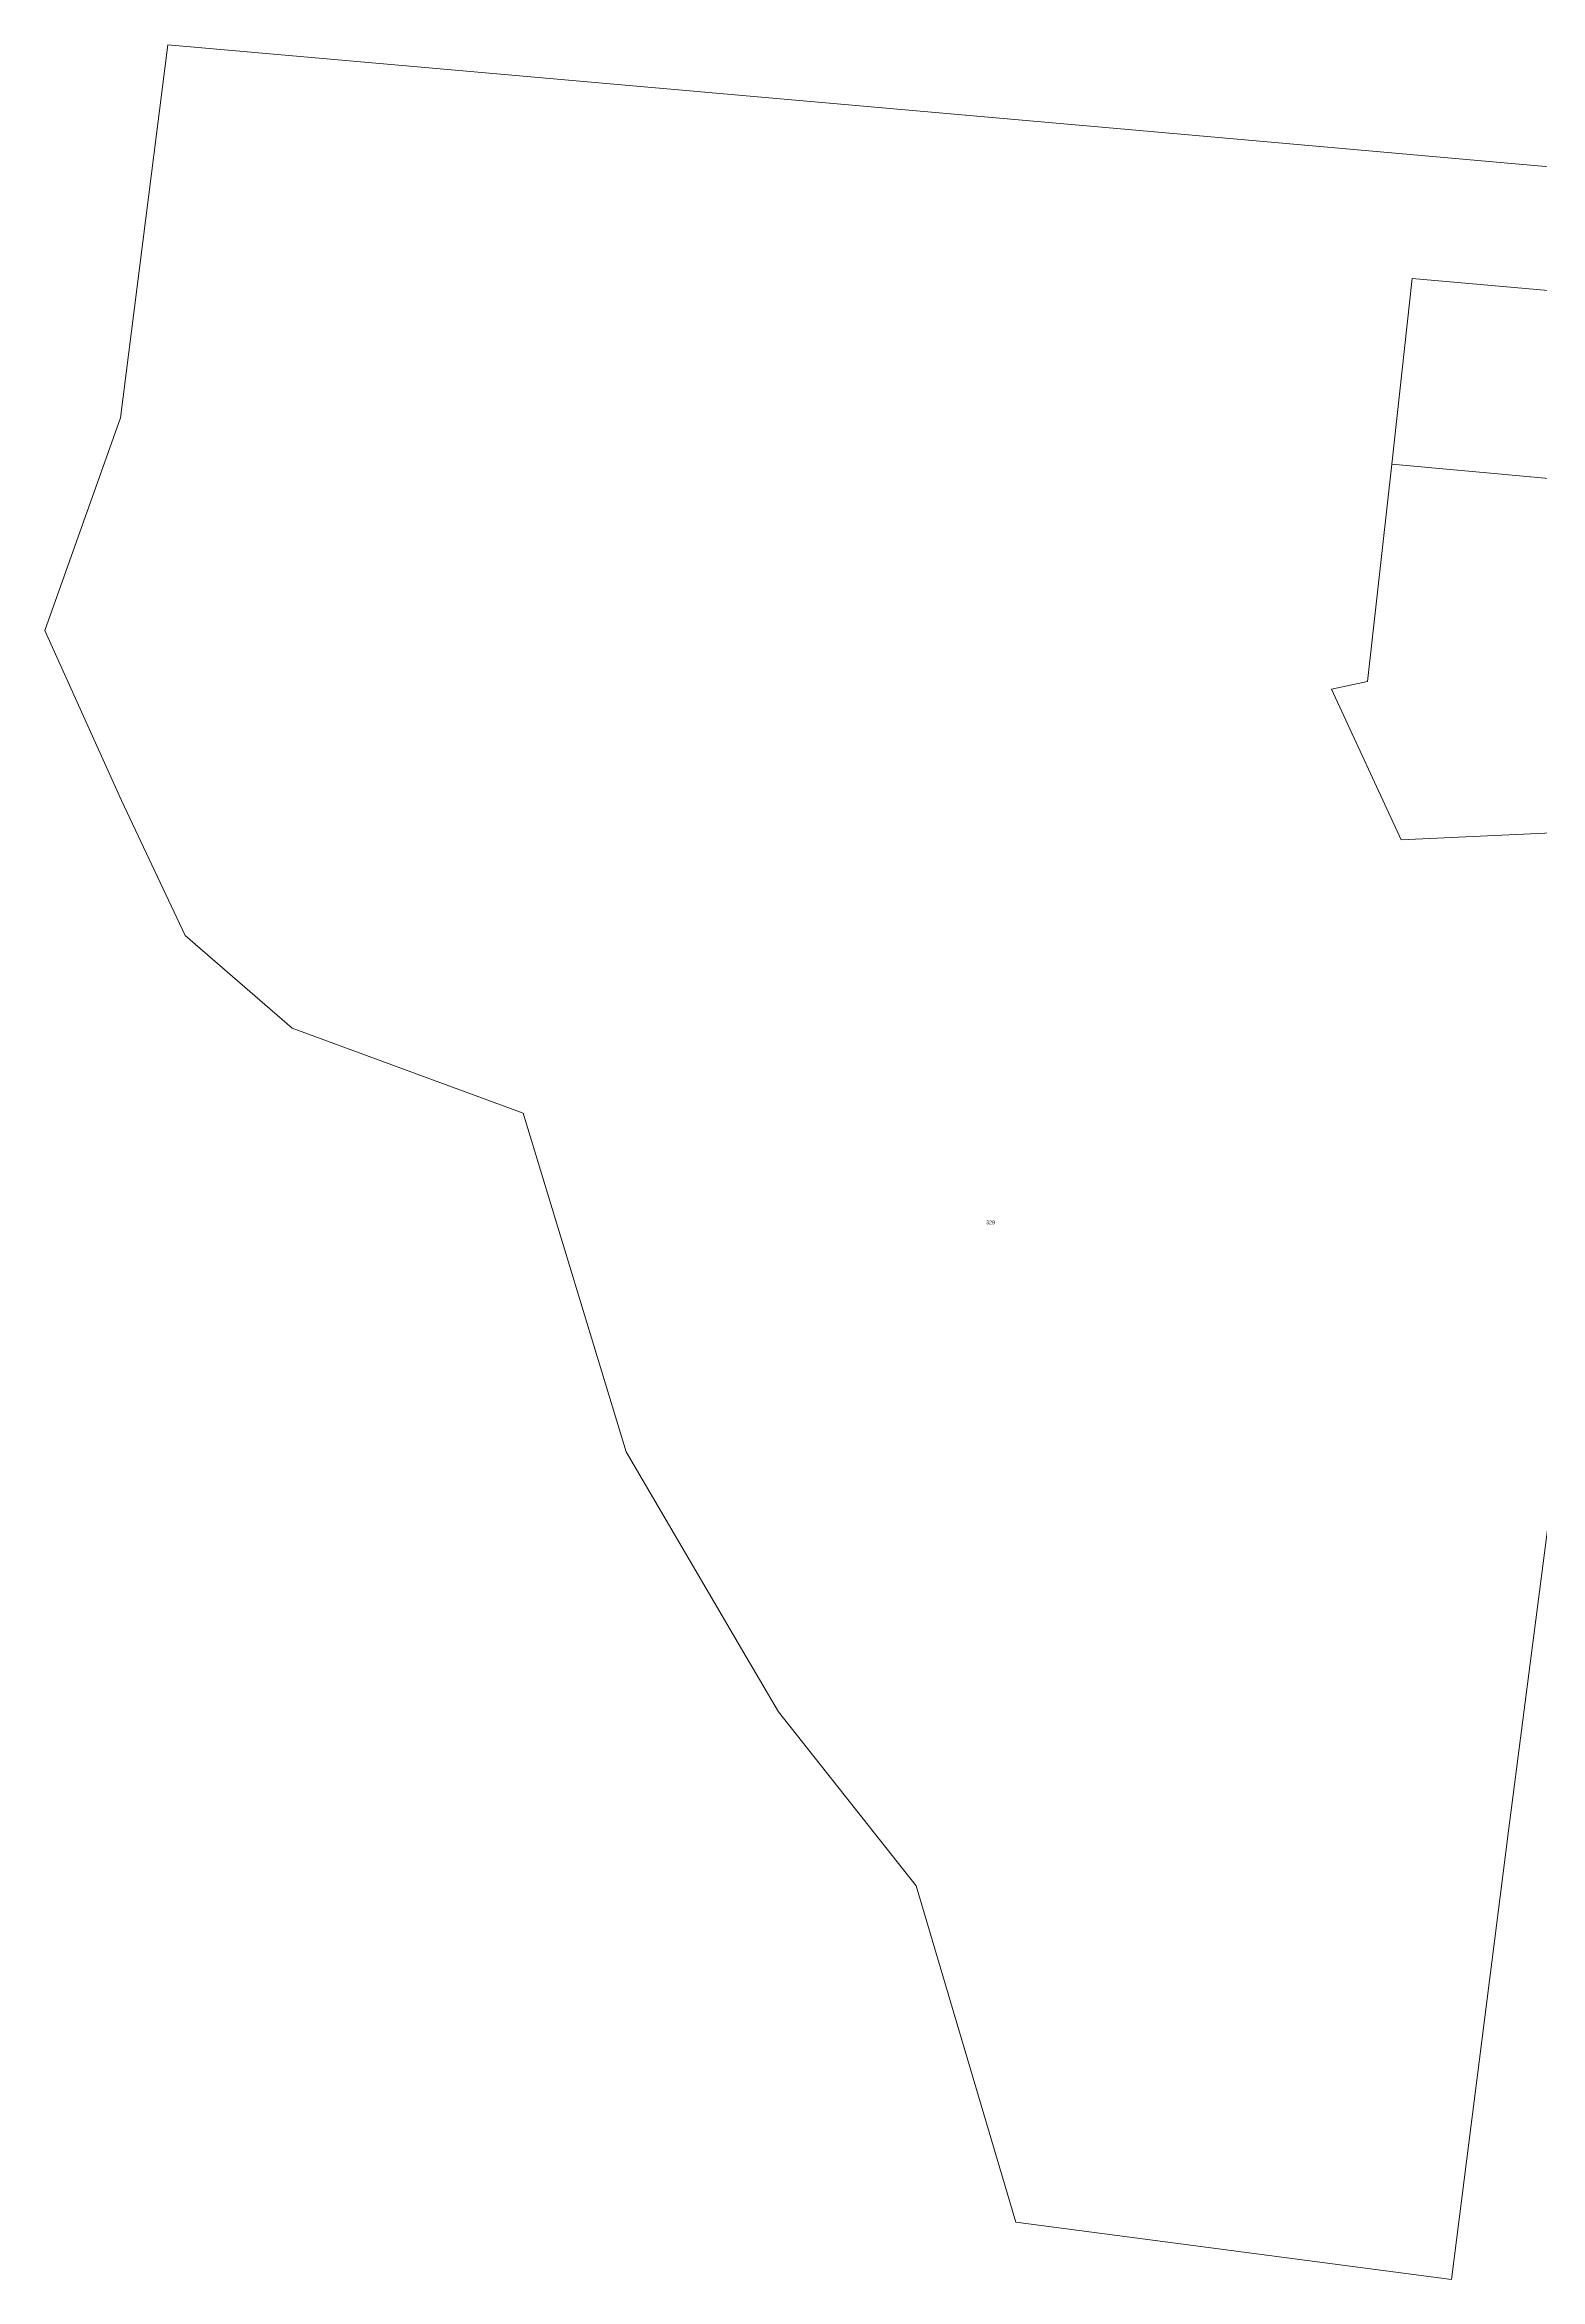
# Model space of a CAD drawing. Header units: metres. Extents: x 215242 to 217366, y 6358903 to 6360574.
# Drawn here: x 215242 to 215965, y 6358903 to 6359984 of the extents above; entities that cross this region are included whole.
import ezdxf

# ---------------------------------------------------------------- set-up
doc = ezdxf.new("R2010")
doc.units = ezdxf.units.M
doc.layers.add('Cadastre Land Parcels_SP_EXT', color=9, linetype='Continuous', lineweight=5)
doc.styles.get("Standard").update_dxf_attribs({"font": 'arial.ttf'})

msp = doc.modelspace()

# ---------------------------------------------------------------- linework, layer by layer
at = {"layer": 'Cadastre Land Parcels_SP_EXT', "linetype": 'Continuous'}
for points in [[(215980.6, 6359924.2), (215771.4, 6359942.7), (215301.4, 6359984.2), (215278.5, 6359803.6), (215241.9, 6359700.8), (215279.1, 6359618.5), (215309.8, 6359553.2), (215361.6, 6359508.3), (215473.3, 6359467.1), (215523.1, 6359303.2), (215581.2, 6359204), (215596.8, 6359177.4), (215663.5, 6359093.3), (215711.6, 6358930.4), (215815.8, 6358916.8), (215922.3, 6358902.8), (215943.1, 6359066.5), (215950, 6359119.9), (215994.5, 6359463.6)], [(216071.9, 6359607.5), (215898.1, 6359599.5), (215864.4, 6359672.4), (215881.8, 6359676.1), (215893.5, 6359781.3), (215903.4, 6359871), (216124.4, 6359851.5)]]:
    msp.add_lwpolyline(points, dxfattribs=at)
msp.add_lwpolyline([(216124.4, 6359851.5), (215903.4, 6359871), (215893.5, 6359781.3), (216112.5, 6359761.3), (216124.4, 6359851.5)], close=True, dxfattribs=at)

# ---------------------------------------------------------------- texts
at = {"layer": 'Cadastre Land Parcels_SP_EXT'}
msp.add_text('329', height=1.8, rotation=0, dxfattribs=at).set_placement((215697.3, 6359413.4))

doc.saveas('drawing.dxf')
